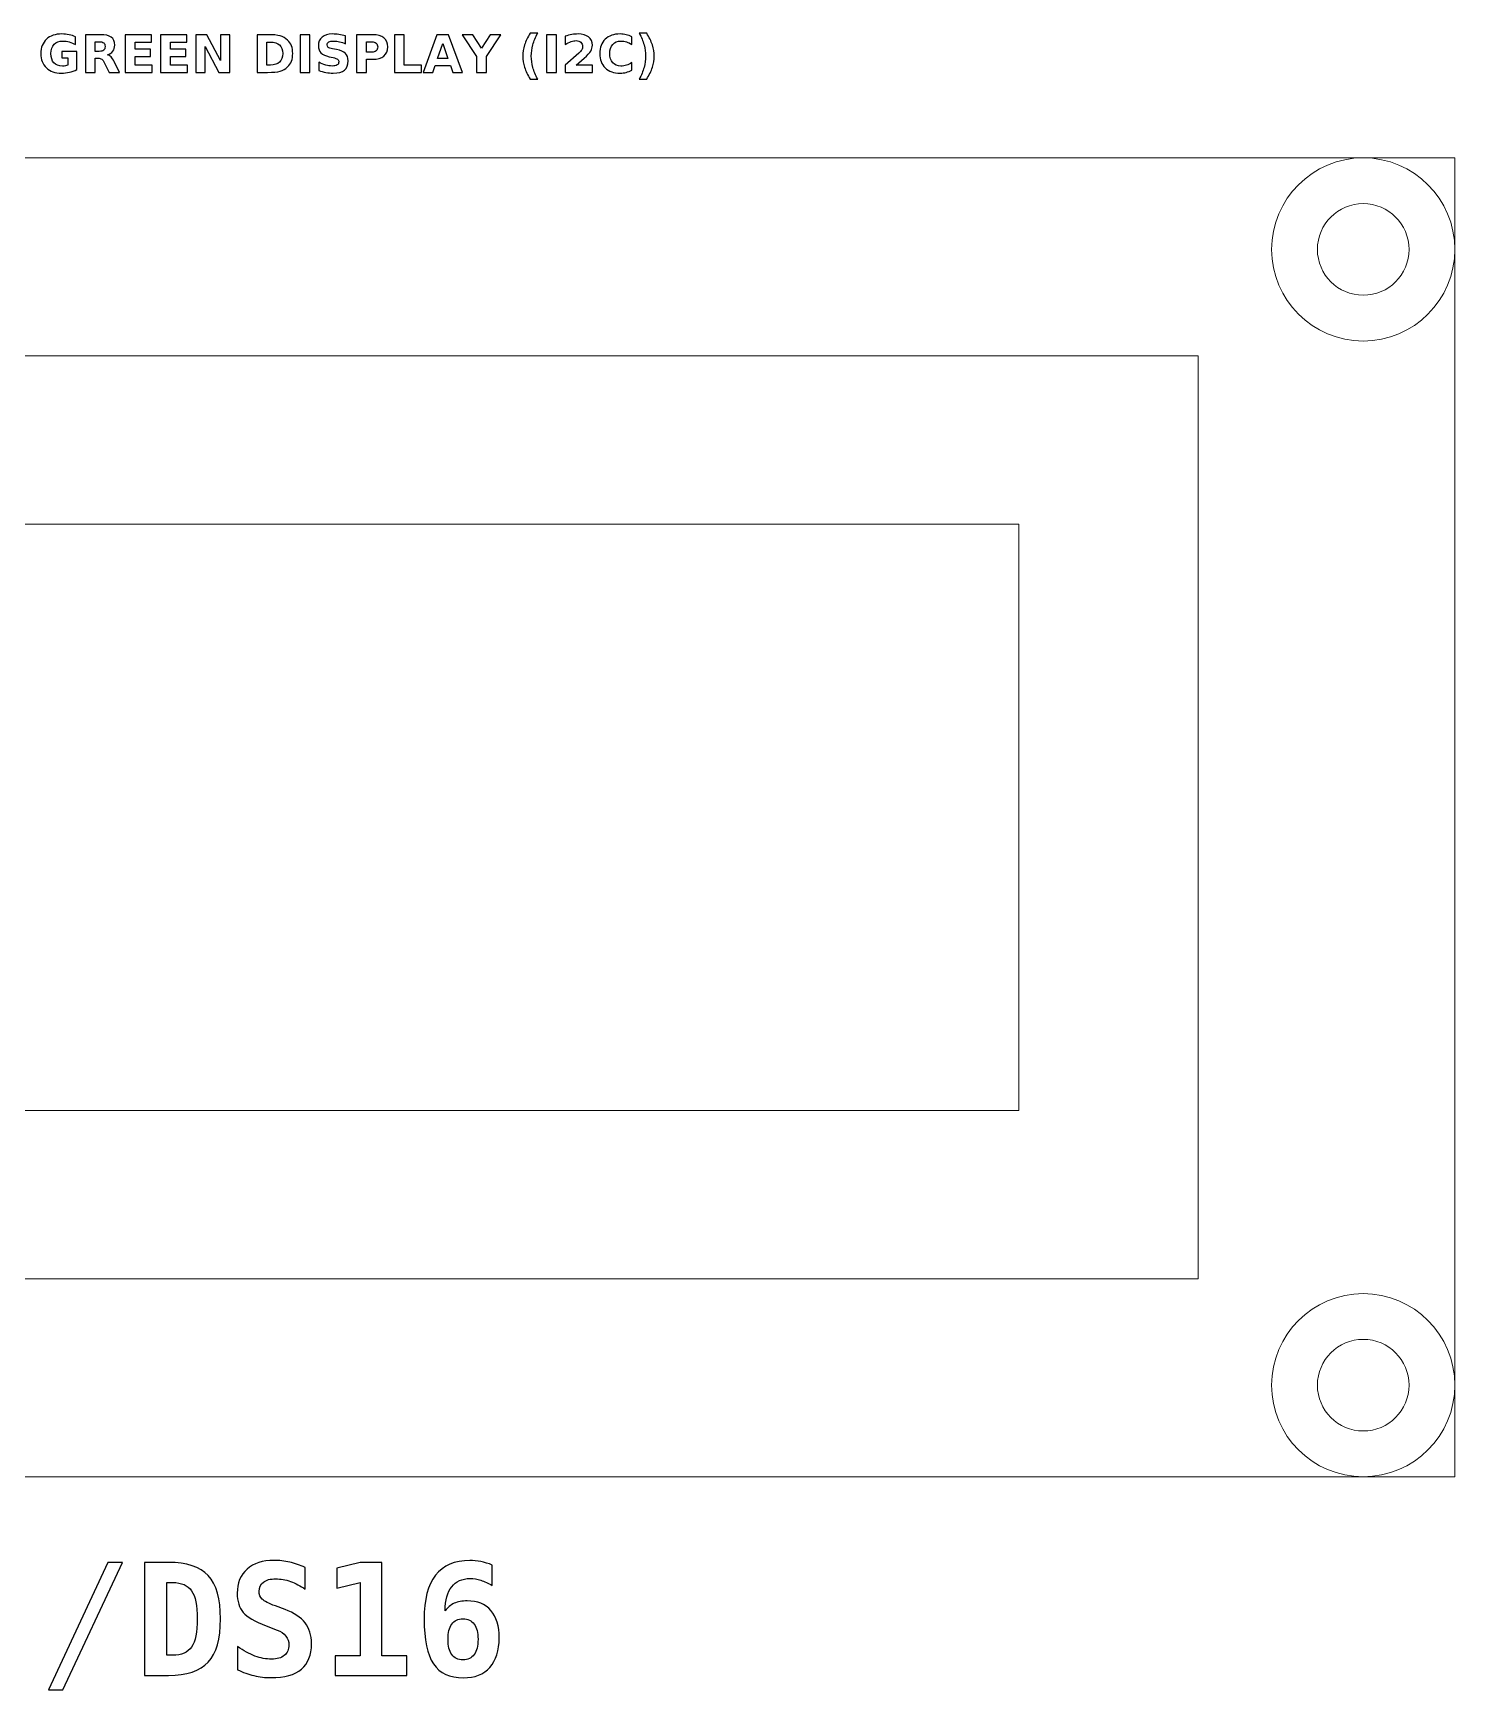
# Model space of a CAD drawing. Header units: centimetres. Extents: x -14.5 to -6.5, y -17.23 to -12.71.
# Drawn here: x -10.379 to -6.5, y -17.232 to -12.71 of the extents above; entities that cross this region are included whole.
import ezdxf

# ---------------------------------------------------------------- set-up
doc = ezdxf.new("R2010")
doc.units = ezdxf.units.CM
doc.header["$MEASUREMENT"] = 0
doc.layers.add('Layer 1', color=7, linetype='Continuous')

msp = doc.modelspace()

# ---------------------------------------------------------------- linework, layer by layer
at = {"layer": 'Layer 1', "color": 250}
for points, knots in [([(-10.2598, -12.80908), (-10.26641, -12.8123), (-10.27327, -12.8147), (-10.2804, -12.81632), (-10.2804, -12.81632), (-10.28753, -12.81792), (-10.29486, -12.81872), (-10.30246, -12.81872), (-10.30246, -12.81872), (-10.31958, -12.81872), (-10.33315, -12.81392), (-10.34317, -12.80435), (-10.34317, -12.80435), (-10.35319, -12.79478), (-10.3582, -12.7818), (-10.3582, -12.76538), (-10.3582, -12.76538), (-10.3582, -12.7488), (-10.35309, -12.73577), (-10.34291, -12.72624), (-10.34291, -12.72624), (-10.3327, -12.71674), (-10.31873, -12.71199), (-10.301, -12.71199), (-10.301, -12.71199), (-10.29416, -12.71199), (-10.2876, -12.71263), (-10.28132, -12.71392), (-10.28132, -12.71392), (-10.27506, -12.71521), (-10.26913, -12.71712), (-10.26358, -12.71964), (-10.26358, -12.71964), (-10.26358, -12.71964), (-10.26358, -12.74092), (-10.26358, -12.74092), (-10.26358, -12.74092), (-10.26932, -12.73765), (-10.27504, -12.73523), (-10.28071, -12.73363), (-10.28071, -12.73363), (-10.28637, -12.73201), (-10.29206, -12.73121), (-10.29776, -12.73121), (-10.29776, -12.73121), (-10.30834, -12.73121), (-10.31648, -12.73417), (-10.32219, -12.74007), (-10.32219, -12.74007), (-10.32791, -12.74598), (-10.33078, -12.75442), (-10.33078, -12.76538), (-10.33078, -12.76538), (-10.33078, -12.77627), (-10.32802, -12.78469), (-10.3225, -12.79061), (-10.3225, -12.79061), (-10.31699, -12.79654), (-10.30916, -12.7995), (-10.299, -12.7995), (-10.299, -12.7995), (-10.29625, -12.7995), (-10.29369, -12.79934), (-10.29131, -12.79899), (-10.29131, -12.79899), (-10.28894, -12.79863), (-10.28682, -12.79809), (-10.28494, -12.79736), (-10.28494, -12.79736), (-10.28494, -12.79736), (-10.28494, -12.77737), (-10.28494, -12.77737), (-10.28494, -12.77737), (-10.28494, -12.77737), (-10.30112, -12.77737), (-10.30112, -12.77737), (-10.30112, -12.77737), (-10.30112, -12.77737), (-10.30112, -12.75959), (-10.30112, -12.75959), (-10.30112, -12.75959), (-10.30112, -12.75959), (-10.2598, -12.75959), (-10.2598, -12.75959), (-10.2598, -12.75959), (-10.2598, -12.75959), (-10.2598, -12.80908), (-10.2598, -12.80908)], [0, 0, 0, 0, 0.0454545, 0.0454545, 0.0454545, 0.0454545, 0.0909091, 0.0909091, 0.0909091, 0.0909091, 0.1363636, 0.1363636, 0.1363636, 0.1363636, 0.1818182, 0.1818182, 0.1818182, 0.1818182, 0.2272727, 0.2272727, 0.2272727, 0.2272727, 0.2727273, 0.2727273, 0.2727273, 0.2727273, 0.3181818, 0.3181818, 0.3181818, 0.3181818, 0.3636364, 0.3636364, 0.3636364, 0.3636364, 0.4090909, 0.4090909, 0.4090909, 0.4090909, 0.4545455, 0.4545455, 0.4545455, 0.4545455, 0.5, 0.5, 0.5, 0.5, 0.5454545, 0.5454545, 0.5454545, 0.5454545, 0.5909091, 0.5909091, 0.5909091, 0.5909091, 0.6363636, 0.6363636, 0.6363636, 0.6363636, 0.6818182, 0.6818182, 0.6818182, 0.6818182, 0.7272727, 0.7272727, 0.7272727, 0.7272727, 0.7727273, 0.7727273, 0.7727273, 0.7727273, 0.8181818, 0.8181818, 0.8181818, 0.8181818, 0.8636364, 0.8636364, 0.8636364, 0.8636364, 0.9090909, 0.9090909, 0.9090909, 0.9090909, 0.9545455, 0.9545455, 0.9545455, 0.9545455, 1, 1, 1, 1]), ([(-10.20991, -12.7778), (-10.20991, -12.7778), (-10.20991, -12.81672), (-10.20991, -12.81672), (-10.20991, -12.81672), (-10.20991, -12.81672), (-10.23644, -12.81672), (-10.23644, -12.81672), (-10.23644, -12.81672), (-10.23644, -12.81672), (-10.23644, -12.71385), (-10.23644, -12.71385), (-10.23644, -12.71385), (-10.23644, -12.71385), (-10.19592, -12.71385), (-10.19592, -12.71385), (-10.19592, -12.71385), (-10.18237, -12.71385), (-10.17242, -12.71613), (-10.16612, -12.72067), (-10.16612, -12.72067), (-10.1598, -12.72521), (-10.15664, -12.73241), (-10.15664, -12.74224), (-10.15664, -12.74224), (-10.15664, -12.74903), (-10.15829, -12.75463), (-10.16156, -12.75898), (-10.16156, -12.75898), (-10.16485, -12.76336), (-10.16981, -12.76658), (-10.17642, -12.76863), (-10.17642, -12.76863), (-10.1728, -12.76947), (-10.16953, -12.77133), (-10.16666, -12.77425), (-10.16666, -12.77425), (-10.16379, -12.77716), (-10.1609, -12.78158), (-10.15796, -12.78751), (-10.15796, -12.78751), (-10.15796, -12.78751), (-10.14354, -12.81672), (-10.14354, -12.81672), (-10.14354, -12.81672), (-10.14354, -12.81672), (-10.17181, -12.81672), (-10.17181, -12.81672), (-10.17181, -12.81672), (-10.17181, -12.81672), (-10.18435, -12.79116), (-10.18435, -12.79116), (-10.18435, -12.79116), (-10.18686, -12.78603), (-10.18943, -12.7825), (-10.19204, -12.78062), (-10.19204, -12.78062), (-10.19463, -12.77874), (-10.19808, -12.7778), (-10.20241, -12.7778), (-10.20241, -12.7778), (-10.20241, -12.7778), (-10.20991, -12.7778), (-10.20991, -12.7778)], [0, 0, 0, 0, 0.0625, 0.0625, 0.0625, 0.0625, 0.125, 0.125, 0.125, 0.125, 0.1875, 0.1875, 0.1875, 0.1875, 0.25, 0.25, 0.25, 0.25, 0.3125, 0.3125, 0.3125, 0.3125, 0.375, 0.375, 0.375, 0.375, 0.4375, 0.4375, 0.4375, 0.4375, 0.5, 0.5, 0.5, 0.5, 0.5625, 0.5625, 0.5625, 0.5625, 0.625, 0.625, 0.625, 0.625, 0.6875, 0.6875, 0.6875, 0.6875, 0.75, 0.75, 0.75, 0.75, 0.8125, 0.8125, 0.8125, 0.8125, 0.875, 0.875, 0.875, 0.875, 0.9375, 0.9375, 0.9375, 0.9375, 1, 1, 1, 1]), ([(-10.19874, -12.75948), (-10.19319, -12.75948), (-10.18919, -12.75844), (-10.18679, -12.75637), (-10.18679, -12.75637), (-10.18437, -12.7543), (-10.18317, -12.75089), (-10.18317, -12.74616), (-10.18317, -12.74616), (-10.18317, -12.74148), (-10.18437, -12.73812), (-10.18679, -12.7361), (-10.18679, -12.7361), (-10.18919, -12.73408), (-10.19319, -12.73307), (-10.19874, -12.73307), (-10.19874, -12.73307), (-10.19874, -12.73307), (-10.20991, -12.73307), (-10.20991, -12.73307), (-10.20991, -12.73307), (-10.20991, -12.73307), (-10.20991, -12.75948), (-10.20991, -12.75948), (-10.20991, -12.75948), (-10.20991, -12.75948), (-10.19874, -12.75948), (-10.19874, -12.75948)], [0, 0, 0, 0, 0.1428571, 0.1428571, 0.1428571, 0.1428571, 0.2857143, 0.2857143, 0.2857143, 0.2857143, 0.4285714, 0.4285714, 0.4285714, 0.4285714, 0.5714286, 0.5714286, 0.5714286, 0.5714286, 0.7142857, 0.7142857, 0.7142857, 0.7142857, 0.8571429, 0.8571429, 0.8571429, 0.8571429, 1, 1, 1, 1]), ([(-10.12779, -12.71385), (-10.12779, -12.71385), (-10.0562, -12.71385), (-10.0562, -12.71385), (-10.0562, -12.71385), (-10.0562, -12.71385), (-10.0562, -12.73391), (-10.0562, -12.73391), (-10.0562, -12.73391), (-10.0562, -12.73391), (-10.10126, -12.73391), (-10.10126, -12.73391), (-10.10126, -12.73391), (-10.10126, -12.73391), (-10.10126, -12.75306), (-10.10126, -12.75306), (-10.10126, -12.75306), (-10.10126, -12.75306), (-10.05891, -12.75306), (-10.05891, -12.75306), (-10.05891, -12.75306), (-10.05891, -12.75306), (-10.05891, -12.77312), (-10.05891, -12.77312), (-10.05891, -12.77312), (-10.05891, -12.77312), (-10.10126, -12.77312), (-10.10126, -12.77312), (-10.10126, -12.77312), (-10.10126, -12.77312), (-10.10126, -12.79666), (-10.10126, -12.79666), (-10.10126, -12.79666), (-10.10126, -12.79666), (-10.0547, -12.79666), (-10.0547, -12.79666), (-10.0547, -12.79666), (-10.0547, -12.79666), (-10.0547, -12.81672), (-10.0547, -12.81672), (-10.0547, -12.81672), (-10.0547, -12.81672), (-10.12779, -12.81672), (-10.12779, -12.81672), (-10.12779, -12.81672), (-10.12779, -12.81672), (-10.12779, -12.71385), (-10.12779, -12.71385)], [0, 0, 0, 0, 0.0833333, 0.0833333, 0.0833333, 0.0833333, 0.1666667, 0.1666667, 0.1666667, 0.1666667, 0.25, 0.25, 0.25, 0.25, 0.3333333, 0.3333333, 0.3333333, 0.3333333, 0.4166667, 0.4166667, 0.4166667, 0.4166667, 0.5, 0.5, 0.5, 0.5, 0.5833333, 0.5833333, 0.5833333, 0.5833333, 0.6666667, 0.6666667, 0.6666667, 0.6666667, 0.75, 0.75, 0.75, 0.75, 0.8333333, 0.8333333, 0.8333333, 0.8333333, 0.9166667, 0.9166667, 0.9166667, 0.9166667, 1, 1, 1, 1]), ([(-10.03139, -12.71385), (-10.03139, -12.71385), (-9.9598, -12.71385), (-9.9598, -12.71385), (-9.9598, -12.71385), (-9.9598, -12.71385), (-9.9598, -12.73391), (-9.9598, -12.73391), (-9.9598, -12.73391), (-9.9598, -12.73391), (-10.00486, -12.73391), (-10.00486, -12.73391), (-10.00486, -12.73391), (-10.00486, -12.73391), (-10.00486, -12.75306), (-10.00486, -12.75306), (-10.00486, -12.75306), (-10.00486, -12.75306), (-9.96251, -12.75306), (-9.96251, -12.75306), (-9.96251, -12.75306), (-9.96251, -12.75306), (-9.96251, -12.77312), (-9.96251, -12.77312), (-9.96251, -12.77312), (-9.96251, -12.77312), (-10.00486, -12.77312), (-10.00486, -12.77312), (-10.00486, -12.77312), (-10.00486, -12.77312), (-10.00486, -12.79666), (-10.00486, -12.79666), (-10.00486, -12.79666), (-10.00486, -12.79666), (-9.9583, -12.79666), (-9.9583, -12.79666), (-9.9583, -12.79666), (-9.9583, -12.79666), (-9.9583, -12.81672), (-9.9583, -12.81672), (-9.9583, -12.81672), (-9.9583, -12.81672), (-10.03139, -12.81672), (-10.03139, -12.81672), (-10.03139, -12.81672), (-10.03139, -12.81672), (-10.03139, -12.71385), (-10.03139, -12.71385)], [0, 0, 0, 0, 0.0833333, 0.0833333, 0.0833333, 0.0833333, 0.1666667, 0.1666667, 0.1666667, 0.1666667, 0.25, 0.25, 0.25, 0.25, 0.3333333, 0.3333333, 0.3333333, 0.3333333, 0.4166667, 0.4166667, 0.4166667, 0.4166667, 0.5, 0.5, 0.5, 0.5, 0.5833333, 0.5833333, 0.5833333, 0.5833333, 0.6666667, 0.6666667, 0.6666667, 0.6666667, 0.75, 0.75, 0.75, 0.75, 0.8333333, 0.8333333, 0.8333333, 0.8333333, 0.9166667, 0.9166667, 0.9166667, 0.9166667, 1, 1, 1, 1]), ([(-9.93499, -12.71385), (-9.93499, -12.71385), (-9.90536, -12.71385), (-9.90536, -12.71385), (-9.90536, -12.71385), (-9.90536, -12.71385), (-9.86794, -12.78441), (-9.86794, -12.78441), (-9.86794, -12.78441), (-9.86794, -12.78441), (-9.86794, -12.71385), (-9.86794, -12.71385), (-9.86794, -12.71385), (-9.86794, -12.71385), (-9.8428, -12.71385), (-9.8428, -12.71385), (-9.8428, -12.71385), (-9.8428, -12.71385), (-9.8428, -12.81672), (-9.8428, -12.81672), (-9.8428, -12.81672), (-9.8428, -12.81672), (-9.87243, -12.81672), (-9.87243, -12.81672), (-9.87243, -12.81672), (-9.87243, -12.81672), (-9.90985, -12.74616), (-9.90985, -12.74616), (-9.90985, -12.74616), (-9.90985, -12.74616), (-9.90985, -12.81672), (-9.90985, -12.81672), (-9.90985, -12.81672), (-9.90985, -12.81672), (-9.93499, -12.81672), (-9.93499, -12.81672), (-9.93499, -12.81672), (-9.93499, -12.81672), (-9.93499, -12.71385), (-9.93499, -12.71385)], [0, 0, 0, 0, 0.1, 0.1, 0.1, 0.1, 0.2, 0.2, 0.2, 0.2, 0.3, 0.3, 0.3, 0.3, 0.4, 0.4, 0.4, 0.4, 0.5, 0.5, 0.5, 0.5, 0.6, 0.6, 0.6, 0.6, 0.7, 0.7, 0.7, 0.7, 0.8, 0.8, 0.8, 0.8, 0.9, 0.9, 0.9, 0.9, 1, 1, 1, 1]), ([(-9.76777, -12.71385), (-9.76777, -12.71385), (-9.73978, -12.71385), (-9.73978, -12.71385), (-9.73978, -12.71385), (-9.72417, -12.71385), (-9.71255, -12.71496), (-9.70491, -12.71719), (-9.70491, -12.71719), (-9.69726, -12.71942), (-9.6907, -12.72319), (-9.68522, -12.72853), (-9.68522, -12.72853), (-9.6804, -12.73316), (-9.67683, -12.73852), (-9.67447, -12.74459), (-9.67447, -12.74459), (-9.67215, -12.75063), (-9.67097, -12.7575), (-9.67097, -12.76519), (-9.67097, -12.76519), (-9.67097, -12.77295), (-9.67215, -12.77987), (-9.67447, -12.78596), (-9.67447, -12.78596), (-9.67683, -12.79205), (-9.6804, -12.79741), (-9.68522, -12.80204), (-9.68522, -12.80204), (-9.69075, -12.80738), (-9.69736, -12.81115), (-9.70507, -12.81338), (-9.70507, -12.81338), (-9.71279, -12.81561), (-9.72436, -12.81672), (-9.73978, -12.81672), (-9.73978, -12.81672), (-9.73978, -12.81672), (-9.76777, -12.81672), (-9.76777, -12.81672), (-9.76777, -12.81672), (-9.76777, -12.81672), (-9.76777, -12.71385), (-9.76777, -12.71385)], [0, 0, 0, 0, 0.0909091, 0.0909091, 0.0909091, 0.0909091, 0.1818182, 0.1818182, 0.1818182, 0.1818182, 0.2727273, 0.2727273, 0.2727273, 0.2727273, 0.3636364, 0.3636364, 0.3636364, 0.3636364, 0.4545455, 0.4545455, 0.4545455, 0.4545455, 0.5454545, 0.5454545, 0.5454545, 0.5454545, 0.6363636, 0.6363636, 0.6363636, 0.6363636, 0.7272727, 0.7272727, 0.7272727, 0.7272727, 0.8181818, 0.8181818, 0.8181818, 0.8181818, 0.9090909, 0.9090909, 0.9090909, 0.9090909, 1, 1, 1, 1]), ([(-9.74124, -12.73391), (-9.74124, -12.73391), (-9.74124, -12.79666), (-9.74124, -12.79666), (-9.74124, -12.79666), (-9.74124, -12.79666), (-9.73174, -12.79666), (-9.73174, -12.79666), (-9.73174, -12.79666), (-9.7209, -12.79666), (-9.71262, -12.79398), (-9.70691, -12.78859), (-9.70691, -12.78859), (-9.70119, -12.78323), (-9.69832, -12.77542), (-9.69832, -12.76519), (-9.69832, -12.76519), (-9.69832, -12.75498), (-9.70117, -12.74722), (-9.70686, -12.74191), (-9.70686, -12.74191), (-9.71255, -12.73657), (-9.72085, -12.73391), (-9.73174, -12.73391), (-9.73174, -12.73391), (-9.73174, -12.73391), (-9.74124, -12.73391), (-9.74124, -12.73391)], [0, 0, 0, 0, 0.1428571, 0.1428571, 0.1428571, 0.1428571, 0.2857143, 0.2857143, 0.2857143, 0.2857143, 0.4285714, 0.4285714, 0.4285714, 0.4285714, 0.5714286, 0.5714286, 0.5714286, 0.5714286, 0.7142857, 0.7142857, 0.7142857, 0.7142857, 0.8571429, 0.8571429, 0.8571429, 0.8571429, 1, 1, 1, 1]), ([(-9.65065, -12.71385), (-9.65065, -12.71385), (-9.62412, -12.71385), (-9.62412, -12.71385), (-9.62412, -12.71385), (-9.62412, -12.71385), (-9.62412, -12.81672), (-9.62412, -12.81672), (-9.62412, -12.81672), (-9.62412, -12.81672), (-9.65065, -12.81672), (-9.65065, -12.81672), (-9.65065, -12.81672), (-9.65065, -12.81672), (-9.65065, -12.71385), (-9.65065, -12.71385)], [0, 0, 0, 0, 0.25, 0.25, 0.25, 0.25, 0.5, 0.5, 0.5, 0.5, 0.75, 0.75, 0.75, 0.75, 1, 1, 1, 1]), ([(-9.52657, -12.7171), (-9.52657, -12.7171), (-9.52657, -12.73885), (-9.52657, -12.73885), (-9.52657, -12.73885), (-9.53222, -12.73633), (-9.53774, -12.73443), (-9.5431, -12.73314), (-9.5431, -12.73314), (-9.54849, -12.73184), (-9.55357, -12.73121), (-9.55834, -12.73121), (-9.55834, -12.73121), (-9.56467, -12.73121), (-9.56937, -12.73208), (-9.57241, -12.73382), (-9.57241, -12.73382), (-9.57544, -12.73558), (-9.57695, -12.73829), (-9.57695, -12.74196), (-9.57695, -12.74196), (-9.57695, -12.74471), (-9.57594, -12.74687), (-9.57389, -12.7484), (-9.57389, -12.7484), (-9.57184, -12.74993), (-9.56813, -12.75127), (-9.56274, -12.75237), (-9.56274, -12.75237), (-9.56274, -12.75237), (-9.55145, -12.75463), (-9.55145, -12.75463), (-9.55145, -12.75463), (-9.54, -12.75694), (-9.53189, -12.76042), (-9.52707, -12.76512), (-9.52707, -12.76512), (-9.52224, -12.7698), (-9.51982, -12.77646), (-9.51982, -12.78509), (-9.51982, -12.78509), (-9.51982, -12.79645), (-9.52318, -12.80489), (-9.52991, -12.81042), (-9.52991, -12.81042), (-9.53664, -12.81594), (-9.54691, -12.81872), (-9.56074, -12.81872), (-9.56074, -12.81872), (-9.56728, -12.81872), (-9.57382, -12.81811), (-9.58038, -12.81686), (-9.58038, -12.81686), (-9.58694, -12.81561), (-9.59353, -12.81378), (-9.60009, -12.81136), (-9.60009, -12.81136), (-9.60009, -12.81136), (-9.60009, -12.78897), (-9.60009, -12.78897), (-9.60009, -12.78897), (-9.59353, -12.79245), (-9.58718, -12.79508), (-9.58104, -12.79685), (-9.58104, -12.79685), (-9.5749, -12.79861), (-9.569, -12.7995), (-9.56331, -12.7995), (-9.56331, -12.7995), (-9.55752, -12.7995), (-9.55308, -12.79854), (-9.55, -12.79661), (-9.55, -12.79661), (-9.54691, -12.79468), (-9.54539, -12.79193), (-9.54539, -12.78833), (-9.54539, -12.78833), (-9.54539, -12.78513), (-9.54642, -12.78264), (-9.54851, -12.7809), (-9.54851, -12.7809), (-9.55061, -12.77916), (-9.55477, -12.77759), (-9.56103, -12.77622), (-9.56103, -12.77622), (-9.56103, -12.77622), (-9.5713, -12.77394), (-9.5713, -12.77394), (-9.5713, -12.77394), (-9.58158, -12.77173), (-9.58911, -12.76823), (-9.59386, -12.7634), (-9.59386, -12.7634), (-9.59861, -12.75858), (-9.60098, -12.75207), (-9.60098, -12.74391), (-9.60098, -12.74391), (-9.60098, -12.73365), (-9.59767, -12.72577), (-9.59106, -12.72027), (-9.59106, -12.72027), (-9.58445, -12.71474), (-9.57495, -12.71199), (-9.56253, -12.71199), (-9.56253, -12.71199), (-9.55689, -12.71199), (-9.55108, -12.71242), (-9.5451, -12.71326), (-9.5451, -12.71326), (-9.53913, -12.71411), (-9.53295, -12.71538), (-9.52657, -12.7171)], [0, 0, 0, 0, 0.0357143, 0.0357143, 0.0357143, 0.0357143, 0.0714286, 0.0714286, 0.0714286, 0.0714286, 0.1071429, 0.1071429, 0.1071429, 0.1071429, 0.1428571, 0.1428571, 0.1428571, 0.1428571, 0.1785714, 0.1785714, 0.1785714, 0.1785714, 0.2142857, 0.2142857, 0.2142857, 0.2142857, 0.25, 0.25, 0.25, 0.25, 0.2857143, 0.2857143, 0.2857143, 0.2857143, 0.3214286, 0.3214286, 0.3214286, 0.3214286, 0.3571429, 0.3571429, 0.3571429, 0.3571429, 0.3928571, 0.3928571, 0.3928571, 0.3928571, 0.4285714, 0.4285714, 0.4285714, 0.4285714, 0.4642857, 0.4642857, 0.4642857, 0.4642857, 0.5, 0.5, 0.5, 0.5, 0.5357143, 0.5357143, 0.5357143, 0.5357143, 0.5714286, 0.5714286, 0.5714286, 0.5714286, 0.6071429, 0.6071429, 0.6071429, 0.6071429, 0.6428571, 0.6428571, 0.6428571, 0.6428571, 0.6785714, 0.6785714, 0.6785714, 0.6785714, 0.7142857, 0.7142857, 0.7142857, 0.7142857, 0.75, 0.75, 0.75, 0.75, 0.7857143, 0.7857143, 0.7857143, 0.7857143, 0.8214286, 0.8214286, 0.8214286, 0.8214286, 0.8571429, 0.8571429, 0.8571429, 0.8571429, 0.8928571, 0.8928571, 0.8928571, 0.8928571, 0.9285714, 0.9285714, 0.9285714, 0.9285714, 0.9642857, 0.9642857, 0.9642857, 0.9642857, 1, 1, 1, 1]), ([(-9.49654, -12.71385), (-9.49654, -12.71385), (-9.45252, -12.71385), (-9.45252, -12.71385), (-9.45252, -12.71385), (-9.43942, -12.71385), (-9.42937, -12.71677), (-9.42236, -12.72258), (-9.42236, -12.72258), (-9.41536, -12.72839), (-9.41185, -12.73666), (-9.41185, -12.74741), (-9.41185, -12.74741), (-9.41185, -12.75818), (-9.41536, -12.76648), (-9.42236, -12.77229), (-9.42236, -12.77229), (-9.42937, -12.7781), (-9.43942, -12.78102), (-9.45252, -12.78102), (-9.45252, -12.78102), (-9.45252, -12.78102), (-9.47001, -12.78102), (-9.47001, -12.78102), (-9.47001, -12.78102), (-9.47001, -12.78102), (-9.47001, -12.81672), (-9.47001, -12.81672), (-9.47001, -12.81672), (-9.47001, -12.81672), (-9.49654, -12.81672), (-9.49654, -12.81672), (-9.49654, -12.81672), (-9.49654, -12.81672), (-9.49654, -12.71385), (-9.49654, -12.71385)], [0, 0, 0, 0, 0.1111111, 0.1111111, 0.1111111, 0.1111111, 0.2222222, 0.2222222, 0.2222222, 0.2222222, 0.3333333, 0.3333333, 0.3333333, 0.3333333, 0.4444444, 0.4444444, 0.4444444, 0.4444444, 0.5555556, 0.5555556, 0.5555556, 0.5555556, 0.6666667, 0.6666667, 0.6666667, 0.6666667, 0.7777778, 0.7777778, 0.7777778, 0.7777778, 0.8888889, 0.8888889, 0.8888889, 0.8888889, 1, 1, 1, 1]), ([(-9.47001, -12.73307), (-9.47001, -12.73307), (-9.47001, -12.7618), (-9.47001, -12.7618), (-9.47001, -12.7618), (-9.47001, -12.7618), (-9.45534, -12.7618), (-9.45534, -12.7618), (-9.45534, -12.7618), (-9.45019, -12.7618), (-9.44621, -12.76056), (-9.44341, -12.75804), (-9.44341, -12.75804), (-9.44061, -12.75555), (-9.4392, -12.752), (-9.4392, -12.74741), (-9.4392, -12.74741), (-9.4392, -12.7428), (-9.44061, -12.73927), (-9.44341, -12.73678), (-9.44341, -12.73678), (-9.44621, -12.73431), (-9.45019, -12.73307), (-9.45534, -12.73307), (-9.45534, -12.73307), (-9.45534, -12.73307), (-9.47001, -12.73307), (-9.47001, -12.73307)], [0, 0, 0, 0, 0.1428571, 0.1428571, 0.1428571, 0.1428571, 0.2857143, 0.2857143, 0.2857143, 0.2857143, 0.4285714, 0.4285714, 0.4285714, 0.4285714, 0.5714286, 0.5714286, 0.5714286, 0.5714286, 0.7142857, 0.7142857, 0.7142857, 0.7142857, 0.8571429, 0.8571429, 0.8571429, 0.8571429, 1, 1, 1, 1]), ([(-9.39313, -12.71385), (-9.39313, -12.71385), (-9.3666, -12.71385), (-9.3666, -12.71385), (-9.3666, -12.71385), (-9.3666, -12.71385), (-9.3666, -12.79666), (-9.3666, -12.79666), (-9.3666, -12.79666), (-9.3666, -12.79666), (-9.32004, -12.79666), (-9.32004, -12.79666), (-9.32004, -12.79666), (-9.32004, -12.79666), (-9.32004, -12.81672), (-9.32004, -12.81672), (-9.32004, -12.81672), (-9.32004, -12.81672), (-9.39313, -12.81672), (-9.39313, -12.81672), (-9.39313, -12.81672), (-9.39313, -12.81672), (-9.39313, -12.71385), (-9.39313, -12.71385)], [0, 0, 0, 0, 0.1666667, 0.1666667, 0.1666667, 0.1666667, 0.3333333, 0.3333333, 0.3333333, 0.3333333, 0.5, 0.5, 0.5, 0.5, 0.6666667, 0.6666667, 0.6666667, 0.6666667, 0.8333333, 0.8333333, 0.8333333, 0.8333333, 1, 1, 1, 1]), ([(-9.2408, -12.798), (-9.2408, -12.798), (-9.28229, -12.798), (-9.28229, -12.798), (-9.28229, -12.798), (-9.28229, -12.798), (-9.28883, -12.81672), (-9.28883, -12.81672), (-9.28883, -12.81672), (-9.28883, -12.81672), (-9.3155, -12.81672), (-9.3155, -12.81672), (-9.3155, -12.81672), (-9.3155, -12.81672), (-9.2774, -12.71385), (-9.2774, -12.71385), (-9.2774, -12.71385), (-9.2774, -12.71385), (-9.24577, -12.71385), (-9.24577, -12.71385), (-9.24577, -12.71385), (-9.24577, -12.71385), (-9.20767, -12.81672), (-9.20767, -12.81672), (-9.20767, -12.81672), (-9.20767, -12.81672), (-9.23434, -12.81672), (-9.23434, -12.81672), (-9.23434, -12.81672), (-9.23434, -12.81672), (-9.2408, -12.798), (-9.2408, -12.798)], [0, 0, 0, 0, 0.125, 0.125, 0.125, 0.125, 0.25, 0.25, 0.25, 0.25, 0.375, 0.375, 0.375, 0.375, 0.5, 0.5, 0.5, 0.5, 0.625, 0.625, 0.625, 0.625, 0.75, 0.75, 0.75, 0.75, 0.875, 0.875, 0.875, 0.875, 1, 1, 1, 1]), ([(-9.27568, -12.7789), (-9.27568, -12.7789), (-9.24748, -12.7789), (-9.24748, -12.7789), (-9.24748, -12.7789), (-9.24748, -12.7789), (-9.26155, -12.73798), (-9.26155, -12.73798), (-9.26155, -12.73798), (-9.26155, -12.73798), (-9.27568, -12.7789), (-9.27568, -12.7789)], [0, 0, 0, 0, 0.3333333, 0.3333333, 0.3333333, 0.3333333, 0.6666667, 0.6666667, 0.6666667, 0.6666667, 1, 1, 1, 1]), ([(-9.20835, -12.71385), (-9.20835, -12.71385), (-9.17935, -12.71385), (-9.17935, -12.71385), (-9.17935, -12.71385), (-9.17935, -12.71385), (-9.1559, -12.75052), (-9.1559, -12.75052), (-9.1559, -12.75052), (-9.1559, -12.75052), (-9.13248, -12.71385), (-9.13248, -12.71385), (-9.13248, -12.71385), (-9.13248, -12.71385), (-9.10341, -12.71385), (-9.10341, -12.71385), (-9.10341, -12.71385), (-9.10341, -12.71385), (-9.14261, -12.77338), (-9.14261, -12.77338), (-9.14261, -12.77338), (-9.14261, -12.77338), (-9.14261, -12.81672), (-9.14261, -12.81672), (-9.14261, -12.81672), (-9.14261, -12.81672), (-9.16914, -12.81672), (-9.16914, -12.81672), (-9.16914, -12.81672), (-9.16914, -12.81672), (-9.16914, -12.77338), (-9.16914, -12.77338), (-9.16914, -12.77338), (-9.16914, -12.77338), (-9.20835, -12.71385), (-9.20835, -12.71385)], [0, 0, 0, 0, 0.1111111, 0.1111111, 0.1111111, 0.1111111, 0.2222222, 0.2222222, 0.2222222, 0.2222222, 0.3333333, 0.3333333, 0.3333333, 0.3333333, 0.4444444, 0.4444444, 0.4444444, 0.4444444, 0.5555556, 0.5555556, 0.5555556, 0.5555556, 0.6666667, 0.6666667, 0.6666667, 0.6666667, 0.7777778, 0.7777778, 0.7777778, 0.7777778, 0.8888889, 0.8888889, 0.8888889, 0.8888889, 1, 1, 1, 1]), ([(-9.00244, -12.83532), (-9.00244, -12.83532), (-9.0229, -12.83532), (-9.0229, -12.83532), (-9.0229, -12.83532), (-9.02993, -12.82399), (-9.03513, -12.81319), (-9.03847, -12.80296), (-9.03847, -12.80296), (-9.04183, -12.79275), (-9.0435, -12.78262), (-9.0435, -12.77255), (-9.0435, -12.77255), (-9.0435, -12.76249), (-9.04181, -12.7523), (-9.03845, -12.742), (-9.03845, -12.742), (-9.03506, -12.73168), (-9.02989, -12.72091), (-9.0229, -12.70964), (-9.0229, -12.70964), (-9.0229, -12.70964), (-9.00244, -12.70964), (-9.00244, -12.70964), (-9.00244, -12.70964), (-9.00832, -12.72053), (-9.01272, -12.73118), (-9.01566, -12.74158), (-9.01566, -12.74158), (-9.0186, -12.75197), (-9.02008, -12.76225), (-9.02008, -12.77241), (-9.02008, -12.77241), (-9.02008, -12.78257), (-9.01862, -12.79285), (-9.01571, -12.80329), (-9.01571, -12.80329), (-9.01279, -12.81371), (-9.00837, -12.82439), (-9.00244, -12.83532)], [0, 0, 0, 0, 0.1, 0.1, 0.1, 0.1, 0.2, 0.2, 0.2, 0.2, 0.3, 0.3, 0.3, 0.3, 0.4, 0.4, 0.4, 0.4, 0.5, 0.5, 0.5, 0.5, 0.6, 0.6, 0.6, 0.6, 0.7, 0.7, 0.7, 0.7, 0.8, 0.8, 0.8, 0.8, 0.9, 0.9, 0.9, 0.9, 1, 1, 1, 1]), ([(-8.97819, -12.71385), (-8.97819, -12.71385), (-8.95166, -12.71385), (-8.95166, -12.71385), (-8.95166, -12.71385), (-8.95166, -12.71385), (-8.95166, -12.81672), (-8.95166, -12.81672), (-8.95166, -12.81672), (-8.95166, -12.81672), (-8.97819, -12.81672), (-8.97819, -12.81672), (-8.97819, -12.81672), (-8.97819, -12.81672), (-8.97819, -12.71385), (-8.97819, -12.71385)], [0, 0, 0, 0, 0.25, 0.25, 0.25, 0.25, 0.5, 0.5, 0.5, 0.5, 0.75, 0.75, 0.75, 0.75, 1, 1, 1, 1]), ([(-8.898, -12.79722), (-8.898, -12.79722), (-8.85272, -12.79722), (-8.85272, -12.79722), (-8.85272, -12.79722), (-8.85272, -12.79722), (-8.85272, -12.81672), (-8.85272, -12.81672), (-8.85272, -12.81672), (-8.85272, -12.81672), (-8.92749, -12.81672), (-8.92749, -12.81672), (-8.92749, -12.81672), (-8.92749, -12.81672), (-8.92749, -12.79722), (-8.92749, -12.79722), (-8.92749, -12.79722), (-8.92749, -12.79722), (-8.88993, -12.76409), (-8.88993, -12.76409), (-8.88993, -12.76409), (-8.88657, -12.76105), (-8.8841, -12.75809), (-8.8825, -12.7552), (-8.8825, -12.7552), (-8.88088, -12.7523), (-8.88008, -12.74929), (-8.88008, -12.74616), (-8.88008, -12.74616), (-8.88008, -12.74134), (-8.8817, -12.73746), (-8.88494, -12.73452), (-8.88494, -12.73452), (-8.88817, -12.73158), (-8.89247, -12.73013), (-8.89786, -12.73013), (-8.89786, -12.73013), (-8.90199, -12.73013), (-8.90651, -12.73102), (-8.91143, -12.73278), (-8.91143, -12.73278), (-8.91634, -12.73455), (-8.92161, -12.73718), (-8.92721, -12.74066), (-8.92721, -12.74066), (-8.92721, -12.74066), (-8.92721, -12.71806), (-8.92721, -12.71806), (-8.92721, -12.71806), (-8.92123, -12.71609), (-8.91533, -12.71458), (-8.9095, -12.71355), (-8.9095, -12.71355), (-8.90366, -12.71251), (-8.89795, -12.71199), (-8.89233, -12.71199), (-8.89233, -12.71199), (-8.88003, -12.71199), (-8.87046, -12.7147), (-8.86364, -12.72013), (-8.86364, -12.72013), (-8.85682, -12.72554), (-8.85341, -12.73309), (-8.85341, -12.7428), (-8.85341, -12.7428), (-8.85341, -12.7484), (-8.85486, -12.75362), (-8.85776, -12.75847), (-8.85776, -12.75847), (-8.86065, -12.76331), (-8.86674, -12.7698), (-8.87601, -12.77794), (-8.87601, -12.77794), (-8.87601, -12.77794), (-8.898, -12.79722), (-8.898, -12.79722)], [0, 0, 0, 0, 0.0526316, 0.0526316, 0.0526316, 0.0526316, 0.1052632, 0.1052632, 0.1052632, 0.1052632, 0.1578947, 0.1578947, 0.1578947, 0.1578947, 0.2105263, 0.2105263, 0.2105263, 0.2105263, 0.2631579, 0.2631579, 0.2631579, 0.2631579, 0.3157895, 0.3157895, 0.3157895, 0.3157895, 0.3684211, 0.3684211, 0.3684211, 0.3684211, 0.4210526, 0.4210526, 0.4210526, 0.4210526, 0.4736842, 0.4736842, 0.4736842, 0.4736842, 0.5263158, 0.5263158, 0.5263158, 0.5263158, 0.5789474, 0.5789474, 0.5789474, 0.5789474, 0.6315789, 0.6315789, 0.6315789, 0.6315789, 0.6842105, 0.6842105, 0.6842105, 0.6842105, 0.7368421, 0.7368421, 0.7368421, 0.7368421, 0.7894737, 0.7894737, 0.7894737, 0.7894737, 0.8421053, 0.8421053, 0.8421053, 0.8421053, 0.8947368, 0.8947368, 0.8947368, 0.8947368, 0.9473684, 0.9473684, 0.9473684, 0.9473684, 1, 1, 1, 1]), ([(-8.74593, -12.81108), (-8.75079, -12.81359), (-8.75587, -12.8155), (-8.76117, -12.81679), (-8.76117, -12.81679), (-8.76643, -12.81808), (-8.77196, -12.81872), (-8.7777, -12.81872), (-8.7777, -12.81872), (-8.79482, -12.81872), (-8.80839, -12.81392), (-8.81841, -12.80435), (-8.81841, -12.80435), (-8.82843, -12.79478), (-8.83344, -12.7818), (-8.83344, -12.76538), (-8.83344, -12.76538), (-8.83344, -12.74894), (-8.82843, -12.73593), (-8.81841, -12.72636), (-8.81841, -12.72636), (-8.80839, -12.71679), (-8.79482, -12.71199), (-8.7777, -12.71199), (-8.7777, -12.71199), (-8.77196, -12.71199), (-8.76643, -12.71263), (-8.76117, -12.71392), (-8.76117, -12.71392), (-8.75587, -12.71521), (-8.75079, -12.71712), (-8.74593, -12.71964), (-8.74593, -12.71964), (-8.74593, -12.71964), (-8.74593, -12.74092), (-8.74593, -12.74092), (-8.74593, -12.74092), (-8.75084, -12.73756), (-8.75569, -12.73511), (-8.76046, -12.73356), (-8.76046, -12.73356), (-8.76523, -12.73198), (-8.77027, -12.73121), (-8.77556, -12.73121), (-8.77556, -12.73121), (-8.78501, -12.73121), (-8.79247, -12.73424), (-8.79788, -12.74031), (-8.79788, -12.74031), (-8.80331, -12.74638), (-8.80602, -12.75473), (-8.80602, -12.76538), (-8.80602, -12.76538), (-8.80602, -12.77601), (-8.80331, -12.78434), (-8.79788, -12.7904), (-8.79788, -12.7904), (-8.79247, -12.79647), (-8.78501, -12.7995), (-8.77556, -12.7995), (-8.77556, -12.7995), (-8.77027, -12.7995), (-8.76523, -12.79873), (-8.76046, -12.79715), (-8.76046, -12.79715), (-8.75569, -12.7956), (-8.75084, -12.79315), (-8.74593, -12.78979), (-8.74593, -12.78979), (-8.74593, -12.78979), (-8.74593, -12.81108), (-8.74593, -12.81108)], [0, 0, 0, 0, 0.0555556, 0.0555556, 0.0555556, 0.0555556, 0.1111111, 0.1111111, 0.1111111, 0.1111111, 0.1666667, 0.1666667, 0.1666667, 0.1666667, 0.2222222, 0.2222222, 0.2222222, 0.2222222, 0.2777778, 0.2777778, 0.2777778, 0.2777778, 0.3333333, 0.3333333, 0.3333333, 0.3333333, 0.3888889, 0.3888889, 0.3888889, 0.3888889, 0.4444444, 0.4444444, 0.4444444, 0.4444444, 0.5, 0.5, 0.5, 0.5, 0.5555556, 0.5555556, 0.5555556, 0.5555556, 0.6111111, 0.6111111, 0.6111111, 0.6111111, 0.6666667, 0.6666667, 0.6666667, 0.6666667, 0.7222222, 0.7222222, 0.7222222, 0.7222222, 0.7777778, 0.7777778, 0.7777778, 0.7777778, 0.8333333, 0.8333333, 0.8333333, 0.8333333, 0.8888889, 0.8888889, 0.8888889, 0.8888889, 0.9444444, 0.9444444, 0.9444444, 0.9444444, 1, 1, 1, 1]), ([(-8.72563, -12.83532), (-8.71975, -12.82439), (-8.71533, -12.81371), (-8.71239, -12.80329), (-8.71239, -12.80329), (-8.70945, -12.79285), (-8.70799, -12.78257), (-8.70799, -12.77241), (-8.70799, -12.77241), (-8.70799, -12.76225), (-8.70945, -12.75197), (-8.71239, -12.74158), (-8.71239, -12.74158), (-8.71533, -12.73118), (-8.71975, -12.72053), (-8.72563, -12.70964), (-8.72563, -12.70964), (-8.72563, -12.70964), (-8.70517, -12.70964), (-8.70517, -12.70964), (-8.70517, -12.70964), (-8.69819, -12.72091), (-8.69301, -12.73168), (-8.68962, -12.742), (-8.68962, -12.742), (-8.68626, -12.7523), (-8.68457, -12.76249), (-8.68457, -12.77255), (-8.68457, -12.77255), (-8.68457, -12.78262), (-8.68624, -12.79275), (-8.6896, -12.80296), (-8.6896, -12.80296), (-8.69294, -12.81319), (-8.69814, -12.82399), (-8.70517, -12.83532), (-8.70517, -12.83532), (-8.70517, -12.83532), (-8.72563, -12.83532), (-8.72563, -12.83532)], [0, 0, 0, 0, 0.1, 0.1, 0.1, 0.1, 0.2, 0.2, 0.2, 0.2, 0.3, 0.3, 0.3, 0.3, 0.4, 0.4, 0.4, 0.4, 0.5, 0.5, 0.5, 0.5, 0.6, 0.6, 0.6, 0.6, 0.7, 0.7, 0.7, 0.7, 0.8, 0.8, 0.8, 0.8, 0.9, 0.9, 0.9, 0.9, 1, 1, 1, 1]), ([(-10.17506, -16.8837), (-10.17506, -16.8837), (-10.13577, -16.8837), (-10.13577, -16.8837), (-10.13577, -16.8837), (-10.13577, -16.8837), (-10.29825, -17.23161), (-10.29825, -17.23161), (-10.29825, -17.23161), (-10.29825, -17.23161), (-10.33776, -17.23161), (-10.33776, -17.23161), (-10.33776, -17.23161), (-10.33776, -17.23161), (-10.17506, -16.8837), (-10.17506, -16.8837)], [0, 0, 0, 0, 0.25, 0.25, 0.25, 0.25, 0.5, 0.5, 0.5, 0.5, 0.75, 0.75, 0.75, 0.75, 1, 1, 1, 1]), ([(-10.07573, -16.8837), (-10.07573, -16.8837), (-10.01039, -16.8837), (-10.01039, -16.8837), (-10.01039, -16.8837), (-9.96002, -16.8837), (-9.92368, -16.8957), (-9.90153, -16.91976), (-9.90153, -16.91976), (-9.8793, -16.94382), (-9.86823, -16.98311), (-9.86823, -17.03772), (-9.86823, -17.03772), (-9.86823, -17.0924), (-9.8793, -17.13184), (-9.90153, -17.15604), (-9.90153, -17.15604), (-9.92368, -17.18025), (-9.96002, -17.19231), (-10.01039, -17.19231), (-10.01039, -17.19231), (-10.01039, -17.19231), (-10.07573, -17.19231), (-10.07573, -17.19231), (-10.07573, -17.19231), (-10.07573, -17.19231), (-10.07573, -16.8837), (-10.07573, -16.8837)], [0, 0, 0, 0, 0.1428571, 0.1428571, 0.1428571, 0.1428571, 0.2857143, 0.2857143, 0.2857143, 0.2857143, 0.4285714, 0.4285714, 0.4285714, 0.4285714, 0.5714286, 0.5714286, 0.5714286, 0.5714286, 0.7142857, 0.7142857, 0.7142857, 0.7142857, 0.8571429, 0.8571429, 0.8571429, 0.8571429, 1, 1, 1, 1]), ([(-9.74377, -17.05691), (-9.77446, -17.0452), (-9.79528, -17.03286), (-9.80621, -17.02001), (-9.80621, -17.02001), (-9.81708, -17.0071), (-9.82251, -16.98982), (-9.82251, -16.96802), (-9.82251, -16.96802), (-9.82251, -16.94008), (-9.81355, -16.91806), (-9.79563, -16.90212), (-9.79563, -16.90212), (-9.77771, -16.8861), (-9.75315, -16.87813), (-9.72183, -16.87813), (-9.72183, -16.87813), (-9.70765, -16.87813), (-9.69347, -16.87975), (-9.67928, -16.883), (-9.67928, -16.883), (-9.66503, -16.88624), (-9.65099, -16.89097), (-9.63709, -16.89732), (-9.63709, -16.89732), (-9.63709, -16.89732), (-9.63709, -16.95687), (-9.63709, -16.95687), (-9.63709, -16.95687), (-9.65021, -16.94763), (-9.66348, -16.94064), (-9.67696, -16.93577), (-9.67696, -16.93577), (-9.6905, -16.93097), (-9.70384, -16.92858), (-9.7171, -16.92858), (-9.7171, -16.92858), (-9.73185, -16.92858), (-9.74314, -16.93154), (-9.75097, -16.93747), (-9.75097, -16.93747), (-9.7588, -16.94339), (-9.76275, -16.95186), (-9.76275, -16.96287), (-9.76275, -16.96287), (-9.76275, -16.9714), (-9.75986, -16.97846), (-9.75414, -16.98403), (-9.75414, -16.98403), (-9.74843, -16.98961), (-9.7365, -16.99581), (-9.7183, -17.00252), (-9.7183, -17.00252), (-9.7183, -17.00252), (-9.69205, -17.01247), (-9.69205, -17.01247), (-9.69205, -17.01247), (-9.66729, -17.02157), (-9.64902, -17.03363), (-9.6373, -17.04866), (-9.6373, -17.04866), (-9.62559, -17.06369), (-9.61974, -17.0826), (-9.61974, -17.10546), (-9.61974, -17.10546), (-9.61974, -17.13664), (-9.62891, -17.15985), (-9.64732, -17.17524), (-9.64732, -17.17524), (-9.66574, -17.19062), (-9.69354, -17.19831), (-9.73072, -17.19831), (-9.73072, -17.19831), (-9.74603, -17.19831), (-9.76134, -17.19647), (-9.77672, -17.1928), (-9.77672, -17.1928), (-9.79203, -17.18914), (-9.80692, -17.18377), (-9.82124, -17.17658), (-9.82124, -17.17658), (-9.82124, -17.17658), (-9.82124, -17.1135), (-9.82124, -17.1135), (-9.82124, -17.1135), (-9.80501, -17.12507), (-9.78921, -17.13375), (-9.77404, -17.13939), (-9.77404, -17.13939), (-9.7588, -17.14504), (-9.74377, -17.14786), (-9.72888, -17.14786), (-9.72888, -17.14786), (-9.71386, -17.14786), (-9.70221, -17.14447), (-9.69396, -17.13763), (-9.69396, -17.13763), (-9.6857, -17.13079), (-9.68154, -17.12126), (-9.68154, -17.10898), (-9.68154, -17.10898), (-9.68154, -17.09974), (-9.68429, -17.09163), (-9.6898, -17.08471), (-9.6898, -17.08471), (-9.6953, -17.07773), (-9.70327, -17.07223), (-9.71378, -17.06827), (-9.71378, -17.06827), (-9.71378, -17.06827), (-9.74377, -17.05691), (-9.74377, -17.05691)], [0, 0, 0, 0, 0.0357143, 0.0357143, 0.0357143, 0.0357143, 0.0714286, 0.0714286, 0.0714286, 0.0714286, 0.1071429, 0.1071429, 0.1071429, 0.1071429, 0.1428571, 0.1428571, 0.1428571, 0.1428571, 0.1785714, 0.1785714, 0.1785714, 0.1785714, 0.2142857, 0.2142857, 0.2142857, 0.2142857, 0.25, 0.25, 0.25, 0.25, 0.2857143, 0.2857143, 0.2857143, 0.2857143, 0.3214286, 0.3214286, 0.3214286, 0.3214286, 0.3571429, 0.3571429, 0.3571429, 0.3571429, 0.3928571, 0.3928571, 0.3928571, 0.3928571, 0.4285714, 0.4285714, 0.4285714, 0.4285714, 0.4642857, 0.4642857, 0.4642857, 0.4642857, 0.5, 0.5, 0.5, 0.5, 0.5357143, 0.5357143, 0.5357143, 0.5357143, 0.5714286, 0.5714286, 0.5714286, 0.5714286, 0.6071429, 0.6071429, 0.6071429, 0.6071429, 0.6428571, 0.6428571, 0.6428571, 0.6428571, 0.6785714, 0.6785714, 0.6785714, 0.6785714, 0.7142857, 0.7142857, 0.7142857, 0.7142857, 0.75, 0.75, 0.75, 0.75, 0.7857143, 0.7857143, 0.7857143, 0.7857143, 0.8214286, 0.8214286, 0.8214286, 0.8214286, 0.8571429, 0.8571429, 0.8571429, 0.8571429, 0.8928571, 0.8928571, 0.8928571, 0.8928571, 0.9285714, 0.9285714, 0.9285714, 0.9285714, 0.9642857, 0.9642857, 0.9642857, 0.9642857, 1, 1, 1, 1]), ([(-9.55546, -17.13855), (-9.55546, -17.13855), (-9.48724, -17.13855), (-9.48724, -17.13855), (-9.48724, -17.13855), (-9.48724, -17.13855), (-9.48724, -16.93824), (-9.48724, -16.93824), (-9.48724, -16.93824), (-9.48724, -16.93824), (-9.55067, -16.95398), (-9.55067, -16.95398), (-9.55067, -16.95398), (-9.55067, -16.95398), (-9.55067, -16.89901), (-9.55067, -16.89901), (-9.55067, -16.89901), (-9.55067, -16.89901), (-9.48681, -16.8837), (-9.48681, -16.8837), (-9.48681, -16.8837), (-9.48681, -16.8837), (-9.4279, -16.8837), (-9.4279, -16.8837), (-9.4279, -16.8837), (-9.4279, -16.8837), (-9.4279, -17.13855), (-9.4279, -17.13855), (-9.4279, -17.13855), (-9.4279, -17.13855), (-9.35967, -17.13855), (-9.35967, -17.13855), (-9.35967, -17.13855), (-9.35967, -17.13855), (-9.35967, -17.19231), (-9.35967, -17.19231), (-9.35967, -17.19231), (-9.35967, -17.19231), (-9.55546, -17.19231), (-9.55546, -17.19231), (-9.55546, -17.19231), (-9.55546, -17.19231), (-9.55546, -17.13855), (-9.55546, -17.13855)], [0, 0, 0, 0, 0.0909091, 0.0909091, 0.0909091, 0.0909091, 0.1818182, 0.1818182, 0.1818182, 0.1818182, 0.2727273, 0.2727273, 0.2727273, 0.2727273, 0.3636364, 0.3636364, 0.3636364, 0.3636364, 0.4545455, 0.4545455, 0.4545455, 0.4545455, 0.5454545, 0.5454545, 0.5454545, 0.5454545, 0.6363636, 0.6363636, 0.6363636, 0.6363636, 0.7272727, 0.7272727, 0.7272727, 0.7272727, 0.8181818, 0.8181818, 0.8181818, 0.8181818, 0.9090909, 0.9090909, 0.9090909, 0.9090909, 1, 1, 1, 1]), ([(-9.12664, -16.89097), (-9.12664, -16.89097), (-9.12664, -16.94636), (-9.12664, -16.94636), (-9.12664, -16.94636), (-9.1375, -16.94015), (-9.14794, -16.93549), (-9.15796, -16.93239), (-9.15796, -16.93239), (-9.16791, -16.92928), (-9.17751, -16.92773), (-9.18675, -16.92773), (-9.18675, -16.92773), (-9.20876, -16.92773), (-9.22555, -16.93514), (-9.23705, -16.94995), (-9.23705, -16.94995), (-9.24855, -16.96477), (-9.25455, -16.98664), (-9.25512, -17.01557), (-9.25512, -17.01557), (-9.24863, -17.00661), (-9.24037, -16.99991), (-9.23035, -16.99539), (-9.23035, -16.99539), (-9.22026, -16.99095), (-9.20841, -16.98869), (-9.19479, -16.98869), (-9.19479, -16.98869), (-9.16692, -16.98869), (-9.14547, -16.99751), (-9.1303, -17.01508), (-9.1303, -17.01508), (-9.11514, -17.03264), (-9.10759, -17.05755), (-9.10759, -17.08979), (-9.10759, -17.08979), (-9.10759, -17.12437), (-9.11612, -17.15118), (-9.13313, -17.17023), (-9.13313, -17.17023), (-9.15013, -17.18921), (-9.17405, -17.19873), (-9.20495, -17.19873), (-9.20495, -17.19873), (-9.24256, -17.19873), (-9.26986, -17.1861), (-9.28687, -17.16091), (-9.28687, -17.16091), (-9.30387, -17.13565), (-9.31241, -17.09494), (-9.31241, -17.03871), (-9.31241, -17.03871), (-9.31241, -16.9853), (-9.30204, -16.94523), (-9.28122, -16.91856), (-9.28122, -16.91856), (-9.26041, -16.89189), (-9.22922, -16.87855), (-9.1876, -16.87855), (-9.1876, -16.87855), (-9.17793, -16.87855), (-9.16798, -16.87961), (-9.15775, -16.88166), (-9.15775, -16.88166), (-9.14745, -16.8837), (-9.13708, -16.88681), (-9.12664, -16.89097)], [0, 0, 0, 0, 0.0588235, 0.0588235, 0.0588235, 0.0588235, 0.1176471, 0.1176471, 0.1176471, 0.1176471, 0.1764706, 0.1764706, 0.1764706, 0.1764706, 0.2352941, 0.2352941, 0.2352941, 0.2352941, 0.2941176, 0.2941176, 0.2941176, 0.2941176, 0.3529412, 0.3529412, 0.3529412, 0.3529412, 0.4117647, 0.4117647, 0.4117647, 0.4117647, 0.4705882, 0.4705882, 0.4705882, 0.4705882, 0.5294118, 0.5294118, 0.5294118, 0.5294118, 0.5882353, 0.5882353, 0.5882353, 0.5882353, 0.6470588, 0.6470588, 0.6470588, 0.6470588, 0.7058824, 0.7058824, 0.7058824, 0.7058824, 0.7647059, 0.7647059, 0.7647059, 0.7647059, 0.8235294, 0.8235294, 0.8235294, 0.8235294, 0.8823529, 0.8823529, 0.8823529, 0.8823529, 0.9411765, 0.9411765, 0.9411765, 0.9411765, 1, 1, 1, 1]), ([(-10.01477, -16.93866), (-10.01477, -16.93866), (-10.01477, -17.13735), (-10.01477, -17.13735), (-10.01477, -17.13735), (-10.01477, -17.13735), (-9.99826, -17.13735), (-9.99826, -17.13735), (-9.99826, -17.13735), (-9.97427, -17.13735), (-9.95712, -17.1298), (-9.94696, -17.1147), (-9.94696, -17.1147), (-9.93673, -17.0996), (-9.93165, -17.07392), (-9.93165, -17.03772), (-9.93165, -17.03772), (-9.93165, -17.00174), (-9.93673, -16.9762), (-9.94696, -16.96117), (-9.94696, -16.96117), (-9.95712, -16.94614), (-9.97427, -16.93866), (-9.99826, -16.93866), (-9.99826, -16.93866), (-9.99826, -16.93866), (-10.01477, -16.93866), (-10.01477, -16.93866)], [0, 0, 0, 0, 0.1428571, 0.1428571, 0.1428571, 0.1428571, 0.2857143, 0.2857143, 0.2857143, 0.2857143, 0.4285714, 0.4285714, 0.4285714, 0.4285714, 0.5714286, 0.5714286, 0.5714286, 0.5714286, 0.7142857, 0.7142857, 0.7142857, 0.7142857, 0.8571429, 0.8571429, 0.8571429, 0.8571429, 1, 1, 1, 1]), ([(-9.20657, -17.03765), (-9.21977, -17.03765), (-9.22986, -17.04245), (-9.23684, -17.05205), (-9.23684, -17.05205), (-9.24383, -17.06164), (-9.24728, -17.07547), (-9.24728, -17.09367), (-9.24728, -17.09367), (-9.24728, -17.11174), (-9.24383, -17.12556), (-9.23684, -17.13516), (-9.23684, -17.13516), (-9.22986, -17.14476), (-9.21977, -17.14955), (-9.20657, -17.14955), (-9.20657, -17.14955), (-9.19331, -17.14955), (-9.18315, -17.14476), (-9.17609, -17.13516), (-9.17609, -17.13516), (-9.16897, -17.12556), (-9.16544, -17.11174), (-9.16544, -17.09367), (-9.16544, -17.09367), (-9.16544, -17.07561), (-9.16897, -17.06178), (-9.17609, -17.05212), (-9.17609, -17.05212), (-9.18315, -17.04245), (-9.19331, -17.03765), (-9.20657, -17.03765)], [0, 0, 0, 0, 0.125, 0.125, 0.125, 0.125, 0.25, 0.25, 0.25, 0.25, 0.375, 0.375, 0.375, 0.375, 0.5, 0.5, 0.5, 0.5, 0.625, 0.625, 0.625, 0.625, 0.75, 0.75, 0.75, 0.75, 0.875, 0.875, 0.875, 0.875, 1, 1, 1, 1])]:
    msp.add_open_spline(points, degree=3, knots=knots, dxfattribs=at)
at = {"layer": 'Layer 1', "color": 7, "lineweight": 20}
for points in [[(-14.50001, -13.05), (-14.50001, -13.05), (-6.50001, -13.05), (-6.50001, -13.05), (-6.50001, -13.05), (-6.50001, -13.05), (-6.50001, -16.65), (-6.50001, -16.65), (-6.50001, -16.65), (-6.50001, -16.65), (-14.50001, -16.65), (-14.50001, -16.65), (-14.50001, -16.65), (-14.50001, -16.65), (-14.50001, -13.05), (-14.50001, -13.05)], [(-6.75001, -13.175), (-6.68116, -13.175), (-6.62501, -13.23115), (-6.62501, -13.3), (-6.62501, -13.3), (-6.62501, -13.36885), (-6.68116, -13.425), (-6.75001, -13.425), (-6.75001, -13.425), (-6.81886, -13.425), (-6.87501, -13.36885), (-6.87501, -13.3), (-6.87501, -13.3), (-6.87501, -13.23115), (-6.81886, -13.175), (-6.75001, -13.175)], [(-6.75001, -16.275), (-6.68116, -16.275), (-6.62501, -16.33115), (-6.62501, -16.4), (-6.62501, -16.4), (-6.62501, -16.46885), (-6.68116, -16.525), (-6.75001, -16.525), (-6.75001, -16.525), (-6.81886, -16.525), (-6.87501, -16.46885), (-6.87501, -16.4), (-6.87501, -16.4), (-6.87501, -16.33115), (-6.81886, -16.275), (-6.75001, -16.275)]]:
    msp.add_open_spline(points, degree=3, knots=[0, 0, 0, 0, 0.25, 0.25, 0.25, 0.25, 0.5, 0.5, 0.5, 0.5, 0.75, 0.75, 0.75, 0.75, 1, 1, 1, 1], dxfattribs=at)
at = {"layer": 'Layer 1', "lineweight": 20}
for points in [[(-6.75001, -13.05), (-6.61232, -13.05), (-6.50001, -13.16231), (-6.50001, -13.3), (-6.50001, -13.3), (-6.50001, -13.43769), (-6.61232, -13.55), (-6.75001, -13.55), (-6.75001, -13.55), (-6.8877, -13.55), (-7.00001, -13.43769), (-7.00001, -13.3), (-7.00001, -13.3), (-7.00001, -13.16231), (-6.8877, -13.05), (-6.75001, -13.05)], [(-6.75001, -13.175), (-6.68116, -13.175), (-6.62501, -13.23115), (-6.62501, -13.3), (-6.62501, -13.3), (-6.62501, -13.36885), (-6.68116, -13.425), (-6.75001, -13.425), (-6.75001, -13.425), (-6.81886, -13.425), (-6.87501, -13.36885), (-6.87501, -13.3), (-6.87501, -13.3), (-6.87501, -13.23115), (-6.81886, -13.175), (-6.75001, -13.175)], [(-13.80001, -13.59), (-13.80001, -13.59), (-7.20001, -13.59), (-7.20001, -13.59), (-7.20001, -13.59), (-7.20001, -13.59), (-7.20001, -16.11), (-7.20001, -16.11), (-7.20001, -16.11), (-7.20001, -16.11), (-13.80001, -16.11), (-13.80001, -16.11), (-13.80001, -16.11), (-13.80001, -16.11), (-13.80001, -13.59), (-13.80001, -13.59)], [(-13.31051, -14.05), (-13.31051, -14.05), (-7.68951, -14.05), (-7.68951, -14.05), (-7.68951, -14.05), (-7.68951, -14.05), (-7.68951, -15.65), (-7.68951, -15.65), (-7.68951, -15.65), (-7.68951, -15.65), (-13.31051, -15.65), (-13.31051, -15.65), (-13.31051, -15.65), (-13.31051, -15.65), (-13.31051, -14.05), (-13.31051, -14.05)], [(-6.75001, -16.15), (-6.61232, -16.15), (-6.50001, -16.26231), (-6.50001, -16.4), (-6.50001, -16.4), (-6.50001, -16.53769), (-6.61232, -16.65), (-6.75001, -16.65), (-6.75001, -16.65), (-6.8877, -16.65), (-7.00001, -16.53769), (-7.00001, -16.4), (-7.00001, -16.4), (-7.00001, -16.26231), (-6.8877, -16.15), (-6.75001, -16.15)], [(-6.75001, -16.275), (-6.68116, -16.275), (-6.62501, -16.33115), (-6.62501, -16.4), (-6.62501, -16.4), (-6.62501, -16.46885), (-6.68116, -16.525), (-6.75001, -16.525), (-6.75001, -16.525), (-6.81886, -16.525), (-6.87501, -16.46885), (-6.87501, -16.4), (-6.87501, -16.4), (-6.87501, -16.33115), (-6.81886, -16.275), (-6.75001, -16.275)]]:
    msp.add_open_spline(points, degree=3, knots=[0, 0, 0, 0, 0.25, 0.25, 0.25, 0.25, 0.5, 0.5, 0.5, 0.5, 0.75, 0.75, 0.75, 0.75, 1, 1, 1, 1], dxfattribs=at)

doc.saveas('drawing.dxf')
